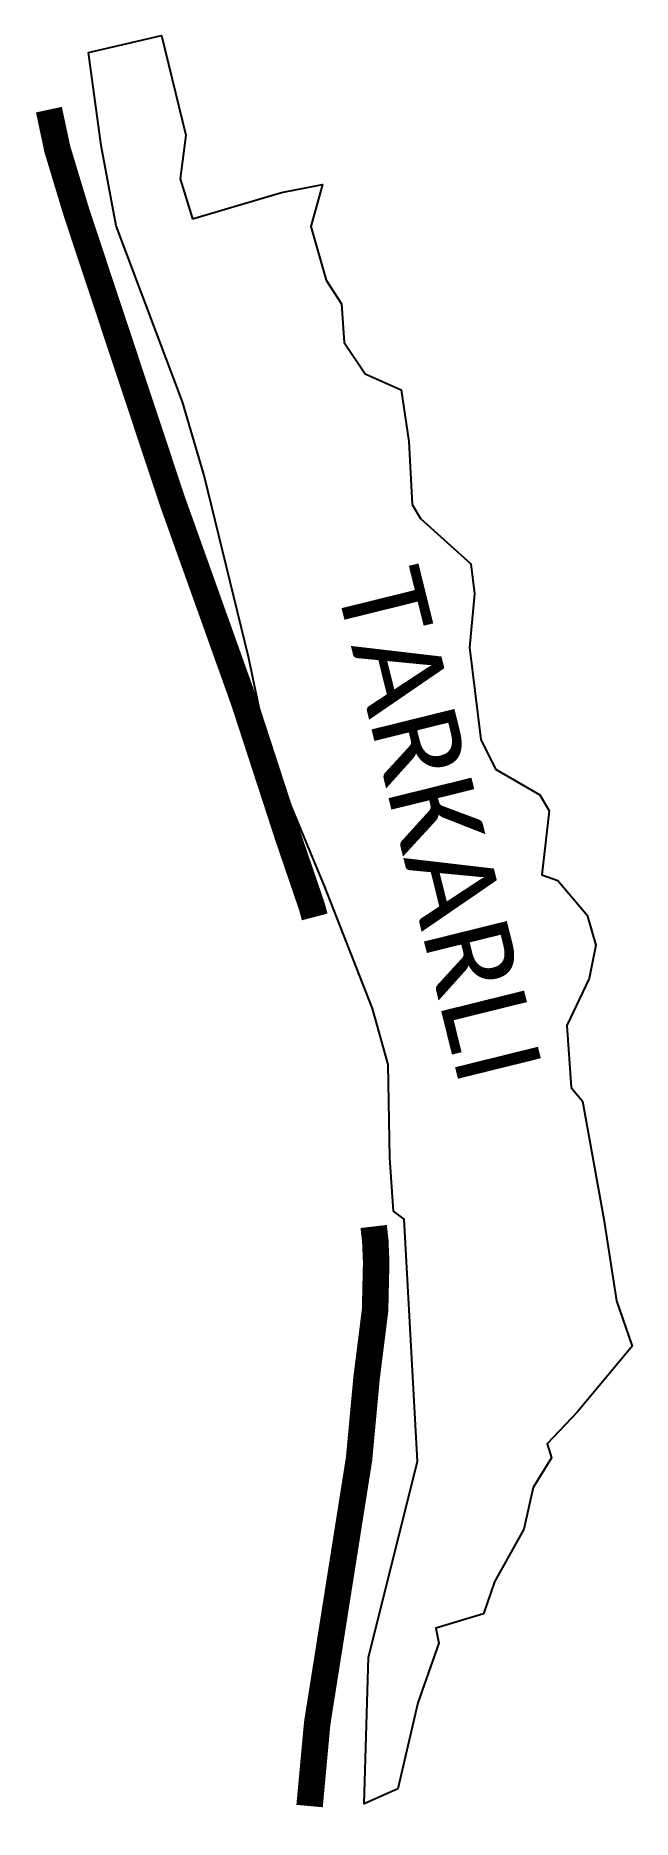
# Model space of a CAD drawing. Header units: metres. Extents: x 337850 to 338976, y 1769595 to 1772960.
import ezdxf

# ---------------------------------------------------------------- set-up
doc = ezdxf.new("R2010")
doc.units = ezdxf.units.M
for name, color, linetype in [('UNPROTECTED', 130, 'Continuous'), ('village', 3, 'Continuous'), ('VILLAGE NAME', 250, 'Continuous')]:
    doc.layers.add(name, color=color, linetype=linetype)
doc.styles.get("Standard").update_dxf_attribs({"font": 'simplex.shx'})

msp = doc.modelspace()

# ---------------------------------------------------------------- linework, layer by layer
at = {"layer": 'UNPROTECTED', "const_width": 50, "flags": 128}
msp.add_lwpolyline([(337874.9, 1772820.2), (337890.9, 1772745.5), (337927.3, 1772625.2), (337973.8, 1772485.2), (338050.3, 1772255), (338108.1, 1772081.1), (338243.1, 1771703.7), (338326.2, 1771448.7), (338371.5, 1771315.9), (338376.4, 1771297.3)], dxfattribs=at)
at = {"layer": 'UNPROTECTED', "flags": 128}
msp.add_lwpolyline([(338487.7, 1770713.4, 50, 50, 0), (338490.8, 1770686.5, 50, 50, 0), (338492.5, 1770646.1, 50, 50, 0), (338490.4, 1770555.1, 50, 50, 0), (338474.4, 1770428, 50, 50, 0), (338460.1, 1770274.3, 50, 50, 0), (338443.9, 1770172.3, 50, 50, 0), (338428.9, 1770077.3, 50, 50, 0), (338381.3, 1769777, 50, 50, 0), (338375.8, 1769717.7, 50, 50, 0), (338366.8, 1769620.1, 50, 50, 0)], format="xyseb", dxfattribs=at)
at = {"layer": 'village', "flags": 128}
msp.add_lwpolyline([(338145.9, 1772614), (338314.1, 1772663.9)], dxfattribs=at)
at = {"layer": 'village'}
for points in [[(338860.3, 1770975.5, 0), (338881.8, 1770950, 0), (338922.2, 1770727, 0), (338946.1, 1770573, 0), (338975, 1770489.6, 0), (338975.9, 1770488, 0), (338872.3, 1770363.8, 0), (338815, 1770303.1, 0), (338823.2, 1770277.1, 0), (338788.5, 1770221.3, 0), (338771.3, 1770142.5, 0), (338715.6, 1770043.2, 0), (338695.3, 1769982.5, 0), (338605.2, 1769955.4, 0), (338610.7, 1769927.1, 0), (338570.9, 1769814.8, 0), (338533.5, 1769652.8, 0), (338469.8, 1769624.2, 0), (338478.3, 1769901.1, 0), (338570.6, 1770270, 0), (338545.2, 1770727.5, 0), (338525.1, 1770742.1, 0), (338518, 1770843.1, 0), (338515.1, 1771019, 0), (338485.4, 1771124.4, 0), (338394.2, 1771357.5, 0), (338288.9, 1771610.4, 0), (338251.3, 1771788.3, 0), (338168.1, 1772130.1, 0), (338127, 1772268.9, 0), (338001.6, 1772600.9, 0), (337973.7, 1772752.5, 0), (337949.9, 1772927.9, 0), (338087.4, 1772959.8, 0), (338133.1, 1772771.8, 0), (338122.5, 1772689.8, 0), (338145.9, 1772614, 0)], [(338314.1, 1772663.9, 0), (338391.5, 1772678.9, 0), (338369, 1772599.5, 0), (338397.9, 1772498.8, 0), (338426.8, 1772453.7, 0), (338432, 1772380.7, 0), (338471.5, 1772321.7, 0), (338539.9, 1772291.6, 0), (338553.9, 1772194.5, 0), (338560.4, 1772075.3, 0), (338576, 1772048.8, 0), (338670.8, 1771963.7, 0), (338678.1, 1771907, 0), (338668.3, 1771805.6, 0), (338690.1, 1771632.1, 0), (338717.5, 1771575.9, 0), (338801.4, 1771527.8, 0), (338818.8, 1771497.7, 0), (338804.9, 1771376.5, 0), (338835.2, 1771366, 0), (338890.7, 1771300.8, 0), (338907.2, 1771243.8, 0), (338894.2, 1771181.4, 0), (338852.4, 1771092.8, 0), (338860.3, 1770975.5, 0)]]:
    msp.add_polyline3d(points, dxfattribs=at)

# ---------------------------------------------------------------- texts
at = {"layer": 'VILLAGE NAME', "color": 7, "insert": (338571.5, 1771967), "char_height": 161.109, "attachment_point": 1, "rotation": 283.8989}
msp.add_mtext_dynamic_manual_height_columns('{\\fCalibri|b0|i0|c0|p34;TARKARLI}', width=1589.786, gutter_width=805.5, heights=[0], dxfattribs=at)

doc.saveas('drawing.dxf')
